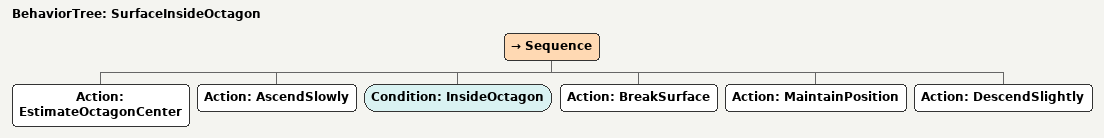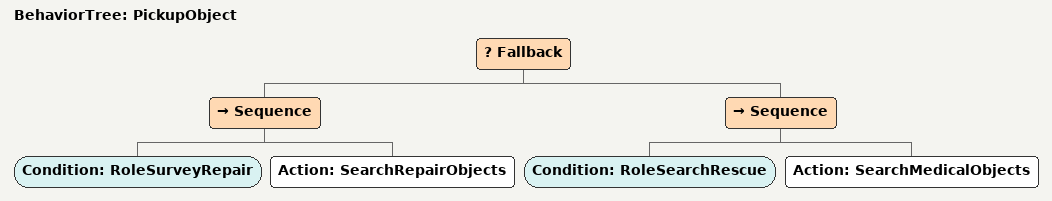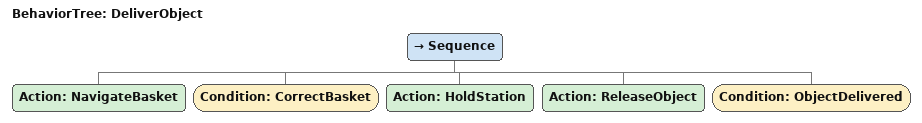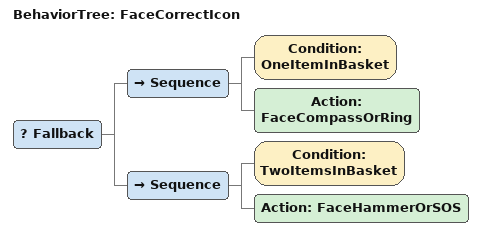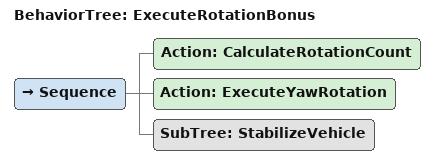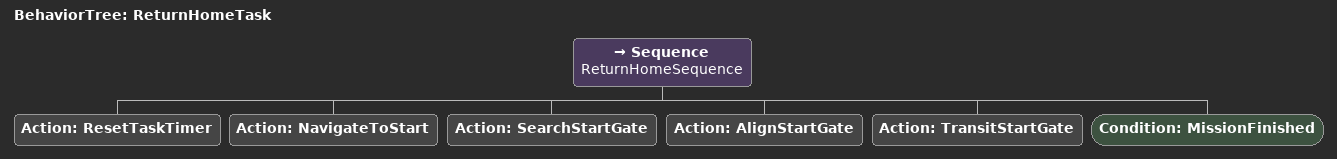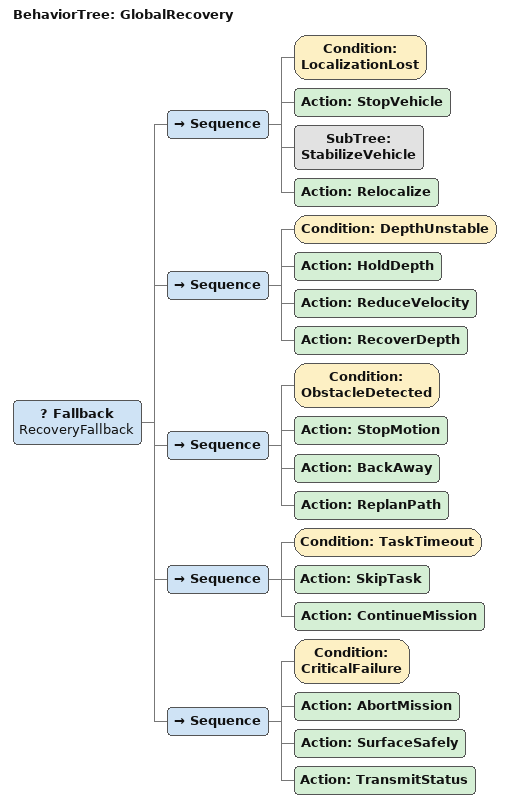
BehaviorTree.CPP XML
<BehaviorTree ID="SurfaceInsideOctagon">
  <Sequence>
    <Action ID="EstimateOctagonCenter"/>
    <Action ID="AscendSlowly"/>
    <Condition ID="InsideOctagon"/>
    <Action ID="BreakSurface"/>
    <Action ID="MaintainPosition"/>
    <Action ID="DescendSlightly"/>
  </Sequence>
</BehaviorTree>

<BehaviorTree ID="PickupObject">
  <Fallback>
    <Sequence>
      <Condition ID="RoleSurveyRepair"/>
      <Action ID="SearchRepairObjects"/>
    </Sequence>
    <Sequence>
      <Condition ID="RoleSearchRescue"/>
      <Action ID="SearchMedicalObjects"/>
    </Sequence>
  </Fallback>
</BehaviorTree>

<BehaviorTree ID="DeliverObject">
  <Sequence>
    <Action ID="NavigateBasket"/>
    <Condition ID="CorrectBasket"/>
    <Action ID="HoldStation"/>
    <Action ID="ReleaseObject"/>
    <Condition ID="ObjectDelivered"/>
  </Sequence>
</BehaviorTree>

<BehaviorTree ID="FaceCorrectIcon">
  <Fallback>
    <Sequence>
      <Condition ID="OneItemInBasket"/>
      <Action ID="FaceCompassOrRing"/>
    </Sequence>
    <Sequence>
      <Condition ID="TwoItemsInBasket"/>
      <Action ID="FaceHammerOrSOS"/>
    </Sequence>
  </Fallback>
</BehaviorTree>

<BehaviorTree ID="ExecuteRotationBonus">
  <Sequence>
    <Action ID="CalculateRotationCount"/>
    <Action ID="ExecuteYawRotation"/>
    <SubTree ID="StabilizeVehicle"/>
  </Sequence>
</BehaviorTree>

<BehaviorTree ID="ReturnHomeTask">
  <Sequence name="ReturnHomeSequence">
    <Action ID="ResetTaskTimer"/>
    <Action ID="NavigateToStart"/>
    <Action ID="SearchStartGate"/>
    <Action ID="AlignStartGate"/>
    <Action ID="TransitStartGate"/>
    <Condition ID="MissionFinished"/>
  </Sequence>
</BehaviorTree>

<BehaviorTree ID="GlobalRecovery">
  <Fallback name="RecoveryFallback">
    <Sequence>
      <Condition ID="LocalizationLost"/>
      <Action ID="StopVehicle"/>
      <SubTree ID="StabilizeVehicle"/>
      <Action ID="Relocalize"/>
    </Sequence>
    <Sequence>
      <Condition ID="DepthUnstable"/>
      <Action ID="HoldDepth"/>
      <Action ID="ReduceVelocity"/>
      <Action ID="RecoverDepth"/>
    </Sequence>
    <Sequence>
      <Condition ID="ObstacleDetected"/>
      <Action ID="StopMotion"/>
      <Action ID="BackAway"/>
      <Action ID="ReplanPath"/>
    </Sequence>
    <Sequence>
      <Condition ID="TaskTimeout"/>
      <Action ID="SkipTask"/>
      <Action ID="ContinueMission"/>
    </Sequence>
    <Sequence>
      <Condition ID="CriticalFailure"/>
      <Action ID="AbortMission"/>
      <Action ID="SurfaceSafely"/>
      <Action ID="TransmitStatus"/>
    </Sequence>
  </Fallback>
</BehaviorTree>
